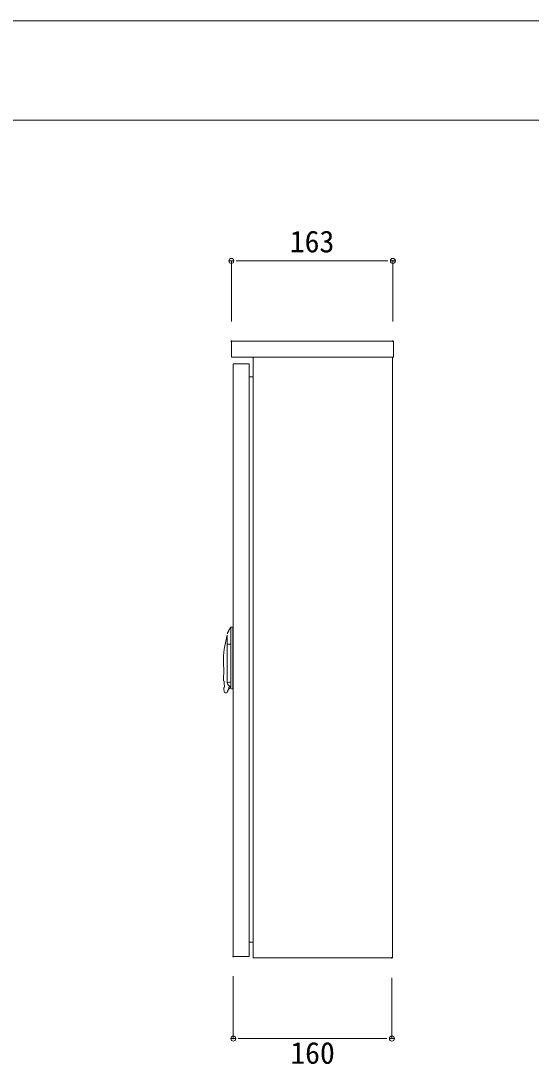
# Model space of a CAD drawing. Units: millimetres, scale not verified. Extents: x -81956 to 3947, y -2774 to 2774.
# Drawn here: x -2957 to -2442, y 31 to 1083 of the extents above; entities that cross this region are included whole.
import ezdxf
from ezdxf.enums import TextEntityAlignment as Align

# ---------------------------------------------------------------- set-up
doc = ezdxf.new("R2010")
doc.units = ezdxf.units.MM
doc.header["$LTSCALE"] = 2
doc.header["$PDMODE"] = 32
doc.header["$PDSIZE"] = 0.4
for name, color, linetype, lineweight in [('0-1_WAKU', 7, 'Continuous', 18), ('0-5_sunpo', 7, 'Continuous', 18), ('2-0', 3, 'Continuous', 18), ('4-1_0', 7, 'Continuous', 20)]:
    doc.layers.add(name, color=color, linetype=linetype, lineweight=lineweight)
doc.layers.add('0-2_Defpoints', color=7, linetype='Continuous')
doc.styles.add('ＭＳ ゴシック', font='')
doc.styles.get('ＭＳ ゴシック').set_extended_font_data('MS Gothic')

# ---------------------------------------------------------------- blocks, each defined once
blk = doc.blocks.new('_Dot')
at = {"layer": '4-1_0'}
for p, q in [((-0.5, 0), (-1, 0)), ((0.25, 0), (-0.25, 0))]:
    blk.add_line(p, q, dxfattribs=at)
blk.add_circle((0, 0), 0.25, dxfattribs=at)
blk = doc.blocks.new('D17')
at = {"layer": '0-2_Defpoints'}
for p in [(39293.023, 31818.494), (39130.023, 31737.432), (39293.023, 31737.432)]:
    blk.add_point(p, dxfattribs=at)
at = {"layer": '0-5_sunpo', "lineweight": 20}
for p, q in [((39130.023, 31757.432), (39130.023, 31818.494)), ((39140.023, 31818.494), (39283.023, 31818.494)), ((39293.023, 31757.432), (39293.023, 31818.494))]:
    blk.add_line(p, q, dxfattribs=at)
at = {"layer": '0-5_sunpo', "xscale": 10, "yscale": 10, "rotation": 180}
blk.add_blockref('_Dot', (39130.023, 31818.494), dxfattribs=at)
at = {"layer": '0-5_sunpo', "xscale": 10, "yscale": 10}
blk.add_blockref('_Dot', (39293.023, 31818.494), dxfattribs=at)
at = {"layer": '0-5_sunpo', "style": 'ＭＳ ゴシック'}
blk.add_text('163', height=21.99, dxfattribs=at).set_placement((39189.023, 31820.494), align=Align.BOTTOM_LEFT)
blk = doc.blocks.new('D18')
at = {"layer": '0-2_Defpoints'}
for p in [(39132.029, 31117.086), (39292.029, 31115.586), (39132.029, 31034.142)]:
    blk.add_point(p, dxfattribs=at)
at = {"layer": '0-5_sunpo', "lineweight": 20}
for p, q in [((39132.029, 31097.086), (39132.029, 31034.142)), ((39292.029, 31095.586), (39292.029, 31034.142)), ((39282.029, 31034.142), (39142.029, 31034.142))]:
    blk.add_line(p, q, dxfattribs=at)
at = {"layer": '0-5_sunpo', "xscale": 10, "yscale": 10, "rotation": 180}
blk.add_blockref('_Dot', (39132.029, 31034.142), dxfattribs=at)
at = {"layer": '0-5_sunpo', "xscale": 10, "yscale": 10}
blk.add_blockref('_Dot', (39292.029, 31034.142), dxfattribs=at)
at = {"layer": '0-5_sunpo', "style": 'ＭＳ ゴシック'}
blk.add_text('160', height=21.99, dxfattribs=at).set_placement((39189.529, 31002.142), align=Align.BOTTOM_LEFT)

msp = doc.modelspace()

# ---------------------------------------------------------------- linework, layer by layer
at = {"layer": '0-1_WAKU'}
for p, q in [((-3947.25, 1083), (3947.25, 1083)), ((-3947.25, 983), (3947.25, 983))]:
    msp.add_line(p, q, dxfattribs=at)
at = {"layer": '2-0'}
for p, q in [((-2744.831, 743.768), (-2744.831, 759.815)), ((-2744.831, 759.815), (-2581.344, 759.815)), ((-2581.344, 759.815), (-2581.344, 743.768)), ((-2581.344, 743.768), (-2744.831, 743.768)), ((-2742.825, 139.469), (-2742.825, 737.248)), ((-2742.825, 737.248), (-2726.777, 737.248)), ((-2726.777, 737.248), (-2726.777, 139.469)), ((-2722.765, 137.965), (-2722.765, 743.768)), ((-2722.765, 743.768), (-2582.347, 743.768)), ((-2582.347, 743.768), (-2582.347, 137.965)), ((-2726.777, 723.909), (-2722.765, 723.909)), ((-2742.825, 473.965), (-2742.825, 536.952)), ((-2743.326, 471.457), (-2745.337, 471.457)), ((-2745.332, 470.095), (-2745.332, 471.457)), ((-2745.332, 470.095), (-2745.332, 468.273)), ((-2745.332, 464.311), (-2745.332, 468.273)), ((-2743.326, 471.457), (-2743.326, 470.095)), ((-2743.326, 470.095), (-2743.326, 464.311)), ((-2742.825, 468.047), (-2743.326, 468.047)), ((-2743.326, 416.419), (-2743.326, 464.311)), ((-2742.825, 468.047), (-2742.825, 409.874)), ((-2749.045, 454.395), (-2749.045, 415.841)), ((-2747.771, 454.406), (-2748.993, 454.406)), ((-2752.855, 436.017), (-2752.855, 432.592)), ((-2752.855, 422.073), (-2752.855, 419.409)), ((-2752.423, 417.296), (-2752.832, 417.296)), ((-2752.482, 410.777), (-2752.071, 410.777)), ((-2748.993, 415.844), (-2748.993, 415.844)), ((-2747.238, 409.72), (-2747.238, 410.561)), ((-2745.533, 410.97), (-2745.533, 410.731)), ((-2745.533, 410.731), (-2745.332, 410.635)), ((-2745.533, 410.731), (-2745.533, 410.275)), ((-2745.332, 416.419), (-2745.332, 410.635)), ((-2750.967, 405.26), (-2749.67, 405.26)), ((-2748.891, 405.868), (-2748.623, 406.941)), ((-2748.359, 407.547), (-2747.238, 409.272)), ((-2747.238, 409.72), (-2747.238, 409.272)), ((-2747.074, 409.688), (-2746.536, 409.688)), ((-2744.53, 409.272), (-2743.326, 409.272)), ((-2743.326, 409.874), (-2742.825, 409.874)), ((-2726.777, 153.812), (-2722.765, 153.812)), ((-2726.777, 139.469), (-2742.825, 139.469)), ((-2582.347, 137.965), (-2722.765, 137.965))]:
    msp.add_line(p, q, dxfattribs=at)
for points in [[(-2745.332, 471.457), (-2745.625, 471.018), (-2745.911, 470.578), (-2746.19, 470.136), (-2746.462, 469.693), (-2746.728, 469.249), (-2746.986, 468.804), (-2747.237, 468.358), (-2747.481, 467.911), (-2747.718, 467.463), (-2747.948, 467.013), (-2748.171, 466.562), (-2748.387, 466.11), (-2748.596, 465.657), (-2748.798, 465.203), (-2748.993, 464.748)], [(-2745.332, 464.311), (-2745.332, 459.421), (-2745.332, 454.406)], [(-2745.332, 416.419), (-2745.332, 454.406), (-2747.771, 454.406)], [(-2752.423, 417.296), (-2752.416, 417.296), (-2752.409, 417.294), (-2752.402, 417.292), (-2752.396, 417.289), (-2752.389, 417.285), (-2752.382, 417.28), (-2752.375, 417.275), (-2752.368, 417.268), (-2752.361, 417.261), (-2752.353, 417.253), (-2752.346, 417.244), (-2752.339, 417.234), (-2752.332, 417.223), (-2752.325, 417.212), (-2752.318, 417.199), (-2752.31, 417.186), (-2752.303, 417.172), (-2752.296, 417.157), (-2752.289, 417.142), (-2752.282, 417.126), (-2752.274, 417.109), (-2752.267, 417.091), (-2752.26, 417.073), (-2752.253, 417.053), (-2752.246, 417.033), (-2752.239, 417.012), (-2752.232, 416.991), (-2752.225, 416.969), (-2752.218, 416.946), (-2752.212, 416.922), (-2752.205, 416.898), (-2752.198, 416.873), (-2752.192, 416.847), (-2752.185, 416.821), (-2752.179, 416.795), (-2752.173, 416.768), (-2752.167, 416.74), (-2752.161, 416.711), (-2752.155, 416.683)], [(-2752.155, 416.683), (-2752.149, 416.653), (-2752.143, 416.623), (-2752.138, 416.592), (-2752.132, 416.561), (-2752.127, 416.529), (-2752.122, 416.497), (-2752.117, 416.465), (-2752.112, 416.432), (-2752.108, 416.399), (-2752.103, 416.365), (-2752.099, 416.331), (-2752.095, 416.297), (-2752.091, 416.263), (-2752.087, 416.228), (-2752.083, 416.193), (-2752.08, 416.157), (-2752.077, 416.121), (-2752.073, 416.085), (-2752.071, 416.049), (-2752.068, 416.013), (-2752.065, 415.976), (-2752.063, 415.94), (-2752.061, 415.903), (-2752.059, 415.866), (-2752.057, 415.829), (-2752.056, 415.792)], [(-2751.918, 411.061), (-2751.922, 411.04), (-2751.927, 411.02), (-2751.932, 411.001), (-2751.937, 410.982), (-2751.943, 410.964), (-2751.948, 410.947), (-2751.954, 410.931), (-2751.959, 410.915), (-2751.965, 410.9), (-2751.97, 410.886), (-2751.976, 410.873), (-2751.982, 410.861), (-2751.988, 410.85), (-2751.994, 410.839), (-2752, 410.829), (-2752.007, 410.82), (-2752.013, 410.812), (-2752.019, 410.805), (-2752.025, 410.798), (-2752.032, 410.792), (-2752.038, 410.788), (-2752.045, 410.784), (-2752.051, 410.781), (-2752.058, 410.778), (-2752.065, 410.777), (-2752.071, 410.777)], [(-2751.866, 412.281), (-2751.864, 412.244), (-2751.861, 412.208), (-2751.859, 412.171), (-2751.857, 412.135), (-2751.856, 412.099), (-2751.854, 412.063), (-2751.853, 412.027), (-2751.852, 411.991), (-2751.851, 411.955), (-2751.851, 411.92), (-2751.85, 411.884), (-2751.85, 411.849), (-2751.85, 411.814), (-2751.85, 411.779), (-2751.851, 411.744), (-2751.851, 411.71), (-2751.852, 411.677), (-2751.853, 411.644), (-2751.854, 411.611), (-2751.856, 411.578), (-2751.858, 411.546), (-2751.859, 411.515), (-2751.861, 411.484), (-2751.864, 411.453), (-2751.866, 411.423), (-2751.869, 411.393), (-2751.871, 411.364), (-2751.874, 411.335), (-2751.878, 411.307), (-2751.881, 411.279), (-2751.884, 411.252), (-2751.888, 411.226), (-2751.892, 411.201), (-2751.896, 411.176), (-2751.9, 411.151), (-2751.904, 411.128), (-2751.908, 411.105), (-2751.913, 411.083), (-2751.918, 411.061)], [(-2749.044, 415.841), (-2749.044, 415.841), (-2749.044, 415.841), (-2749.042, 415.841), (-2749.041, 415.841), (-2749.039, 415.841), (-2749.036, 415.841), (-2749.033, 415.842), (-2749.03, 415.842), (-2749.026, 415.842), (-2749.022, 415.842), (-2749.017, 415.843), (-2749.012, 415.843), (-2749.006, 415.843), (-2749, 415.844), (-2748.993, 415.844)], [(-2743.326, 416.419), (-2743.326, 410.634), (-2743.326, 409.272)], [(-2747.238, 409.72), (-2747.226, 409.716), (-2747.215, 409.712), (-2747.204, 409.709), (-2747.192, 409.705), (-2747.181, 409.702), (-2747.17, 409.7), (-2747.158, 409.697), (-2747.147, 409.695), (-2747.136, 409.693), (-2747.124, 409.692), (-2747.113, 409.69), (-2747.102, 409.689), (-2747.091, 409.688), (-2747.08, 409.688), (-2747.069, 409.688)]]:
    msp.add_lwpolyline(points, dxfattribs=at)
for centre, radius, start, end in [((-2671.729, 459.585), 77.438, 177.11165, 181.22489), ((-2652.556, 436.017), 100.299, 164.82685, 180.00001), ((-2748.423, 462.051), 0.957, 133.39145, 166.84214), ((-2787.936, 454.956), 38.891, 359.17282, 4.29326), ((-2748.827, 456.004), 1.624, 262.27056, 264.106), ((-2776.384, 427.326), 24.111, 347.3855, 12.6145), ((-2752.353, 432.592), 0.501, 192.09476, 192.36251), ((-2752.353, 422.06), 0.501, 167.90524, 167.97241), ((-2652.556, 419.409), 100.299, 180.00001, 181.20749), ((-2652.556, 419.409), 100.299, 184.93796, 187.60159), ((-2652.556, 419.409), 99.566, 182.08218, 184.10535), ((-2742.356, 416.928), 6.774, 189.23462, 242.05997), ((-2748.549, 424.961), 9.128, 267.21066, 290.63345), ((-2743.912, 410.213), 3.344, 156.31372, 174.02103), ((-2751.824, 412.922), 5.039, 344.26937, 348.52515), ((-2746.536, 410.691), 1.003, 270, 0), ((-2750.978, 406.263), 1.003, 187.04081, 270.51366), ((-2749.67, 406.063), 0.802, 270, 345.96376), ((-2746.677, 406.454), 2.006, 146.97614, 165.96376), ((-2747.238, 409.774), 0.501, 270, 350.17326), ((-2744.53, 410.275), 1.003, 180.00001, 270)]:
    msp.add_arc(centre, radius, start, end, dxfattribs=at)

# ---------------------------------------------------------------- block references
at = {"layer": '0-5_sunpo'}
for name in ['D17', 'D18']:
    msp.add_blockref(name, (-41874.854, -30977.617), dxfattribs=at)

doc.saveas('drawing.dxf')
